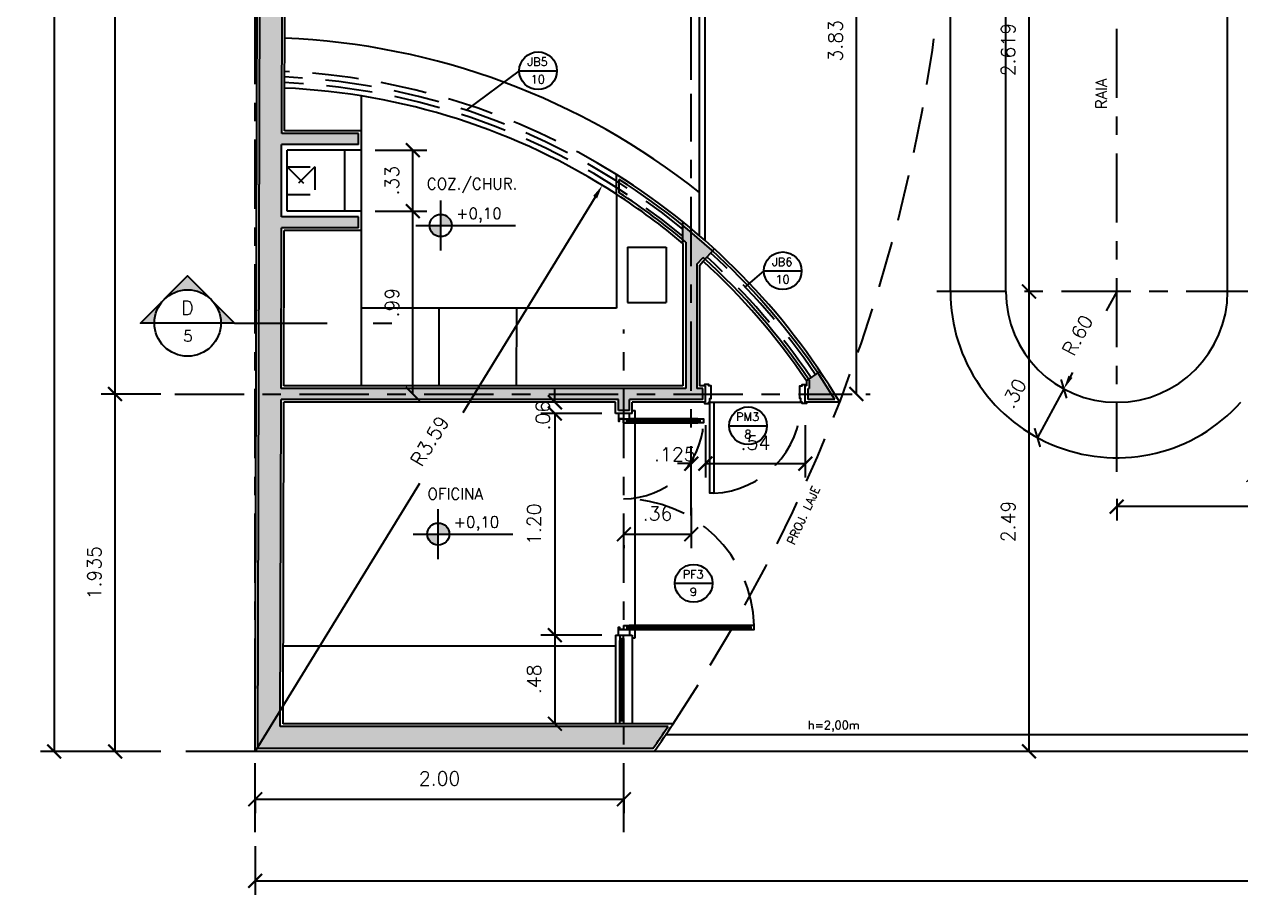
# Model space of a CAD drawing. Header units: millimetres. Extents: x 128 to 761, y 122 to 191.
# Drawn here: x 127.76 to 134.34, y 124.14 to 128.85 of the extents above; entities that cross this region are included whole.
import ezdxf
from ezdxf.enums import TextEntityAlignment as Align

# ---------------------------------------------------------------- set-up
doc = ezdxf.new("R2010")
doc.units = ezdxf.units.MM
for name, pattern in [('CENTER', [0.6, 0.375, -0.075, 0.075, -0.075]), ('DASHDOT', [1, 0.5, -0.25, 0, -0.25]), ('HIDDEN', [0.375, 0.25, -0.125])]:
    doc.linetypes.add(name, pattern=pattern)
for name, color, linetype in [('ALV', 5, 'Continuous'), ('CAIX', 2, 'Continuous'), ('CAIXN', 7, 'Continuous'), ('COTAS', 1, 'Continuous'), ('EIXOS', 141, 'CENTER'), ('LPROJ', 7, 'HIDDEN'), ('LVISTA02', 1, 'Continuous'), ('NOTAS', 2, 'Continuous'), ('REVEST', 2, 'Continuous'), ('SOLID', 8, 'Continuous'), ('TEXT', 3, 'Continuous')]:
    doc.layers.add(name, color=color, linetype=linetype)
doc.styles.add('100-50', font='romans.shx', dxfattribs={"height": 0.125})
doc.styles.add('60-50', font='romans.shx', dxfattribs={"height": 0.075})
doc.styles.add('80-50', font='romans.shx', dxfattribs={"height": 0.1})
doc.dimstyles.new('50', dxfattribs={"dimtxt": 0.1, "dimasz": 2.5, "dimexe": 1.25, "dimexo": 0.625, "dimgap": 0.075, "dimtad": 1, "dimzin": 0, "dimdsep": 46, "dimtxsty": '60-50', "dimcen": 2.5, "dimclrt": 3, "dimadec": 0, "dimazin": 0, "dimtfac": 1, "dimtmove": 0, "dimatfit": 3, "dimfxl": 1, "dimarcsym": 0})

# ---------------------------------------------------------------- blocks, each defined once
blk = doc.blocks.new('*D2')
at = {"layer": 'COTAS', "color": 0, "lineweight": -2}
blk.add_arc((150.1285, 124.9121), 0.5033, 98.54672, 171.45328, dxfattribs=at)
at = {"layer": 'COTAS', "color": 0}
for points in [[(150.0528, 125.4222), (150.0546, 125.3973), (150.1285, 125.4154)], [(149.6433, 124.986), (149.6184, 124.9878), (149.6252, 124.9121)]]:
    blk.add_solid(points, dxfattribs=at)
at = {"layer": 'DEFPOINTS', "color": 0}
for p in [(150.1285, 130.8221), (149.8769, 125.3479), (150.1285, 125.0021), (131.1685, 124.9121), (150.1285, 124.9121)]:
    blk.add_point(p, dxfattribs=at)
at = {"layer": 'COTAS', "color": 3, "insert": (149.6931, 125.3475), "char_height": 0.075, "attachment_point": 5, "rotation": 45, "style": '60-50'}
blk.add_mtext('90.00°', dxfattribs=at)
blk = doc.blocks.new('_ARCHTICK')
at = {"color": 0, "linetype": 'ByBlock', "const_width": 0.15}
blk.add_lwpolyline([(-0.5, -0.5), (0.5, 0.5)], dxfattribs=at)
blk = doc.blocks.new('*D7')
at = {"layer": 'COTAS', "color": 0, "lineweight": -2}
for p, q in [((133.671, 126.2793), (133.671, 126.1624)), ((135.2635, 126.2374), (133.671, 126.2374))]:
    blk.add_line(p, q, dxfattribs=at)
at = {"layer": 'DEFPOINTS', "color": 0}
for p in [(133.671, 126.5293), (135.2635, 126.5293), (133.671, 126.2374)]:
    blk.add_point(p, dxfattribs=at)
at = {"layer": 'COTAS', "color": 0, "lineweight": -2, "xscale": 0.075, "yscale": 0.075, "zscale": 0.075, "rotation": 180}
blk.add_blockref('_ARCHTICK', (133.671, 126.2374), dxfattribs=at)
at = {"layer": 'COTAS', "color": 0, "lineweight": -2, "xscale": 0.075, "yscale": 0.075, "zscale": 0.075}
blk.add_blockref('_ARCHTICK', (135.2635, 126.2374), dxfattribs=at)
at = {"layer": 'COTAS', "color": 3, "insert": (134.4672, 126.3499), "char_height": 0.075, "attachment_point": 5, "style": '60-50'}
blk.add_mtext('1.59', dxfattribs=at)
blk = doc.blocks.new('*D8')
at = {"layer": 'COTAS', "color": 0, "lineweight": -2}
for p, q in [((129.0085, 124.6621), (129.0085, 124.578)), ((129.0085, 124.653), (131.0039, 124.653)), ((131.0039, 124.6621), (131.0039, 124.578))]:
    blk.add_line(p, q, dxfattribs=at)
at = {"layer": 'DEFPOINTS', "color": 0}
for p in [(129.0085, 124.9121), (131.0039, 124.9121), (131.0039, 124.653)]:
    blk.add_point(p, dxfattribs=at)
at = {"layer": 'COTAS', "color": 0, "lineweight": -2, "xscale": 0.075, "yscale": 0.075, "zscale": 0.075, "rotation": 180}
blk.add_blockref('_ARCHTICK', (129.0085, 124.653), dxfattribs=at)
at = {"layer": 'COTAS', "color": 0, "lineweight": -2, "xscale": 0.075, "yscale": 0.075, "zscale": 0.075}
blk.add_blockref('_ARCHTICK', (131.0039, 124.653), dxfattribs=at)
at = {"layer": 'COTAS', "color": 3, "insert": (130.0062, 124.7655), "char_height": 0.075, "attachment_point": 5, "style": '60-50'}
blk.add_mtext('2.00', dxfattribs=at)
blk = doc.blocks.new('*D9')
at = {"layer": 'COTAS', "color": 0, "lineweight": -2}
for p, q in [((131.3683, 126.2316), (131.3683, 126.0129)), ((131.0039, 126.0879), (131.3683, 126.0879)), ((131.0039, 126.0296), (131.0039, 126.0129))]:
    blk.add_line(p, q, dxfattribs=at)
at = {"layer": 'DEFPOINTS', "color": 0}
for p in [(131.3683, 126.4816), (131.0039, 126.2796), (131.3683, 126.0879)]:
    blk.add_point(p, dxfattribs=at)
at = {"layer": 'COTAS', "color": 0, "lineweight": -2, "xscale": 0.075, "yscale": 0.075, "zscale": 0.075, "rotation": 180}
blk.add_blockref('_ARCHTICK', (131.0039, 126.0879), dxfattribs=at)
at = {"layer": 'COTAS', "color": 0, "lineweight": -2, "xscale": 0.075, "yscale": 0.075, "zscale": 0.075}
blk.add_blockref('_ARCHTICK', (131.3683, 126.0879), dxfattribs=at)
at = {"layer": 'COTAS', "color": 3, "insert": (131.1861, 126.2004), "char_height": 0.075, "attachment_point": 5, "style": '60-50'}
blk.add_mtext('.36', dxfattribs=at)
blk = doc.blocks.new('*D10')
at = {"layer": 'COTAS', "color": 0, "lineweight": -2}
for p, q in [((129.0085, 124.3993), (129.0085, 124.1365)), ((150.1285, 124.3993), (150.1285, 124.1365)), ((129.0085, 124.2115), (150.1285, 124.2115))]:
    blk.add_line(p, q, dxfattribs=at)
at = {"layer": 'DEFPOINTS', "color": 0}
for p in [(129.0085, 124.4743), (150.1285, 124.4743), (150.1285, 124.2115)]:
    blk.add_point(p, dxfattribs=at)
at = {"layer": 'COTAS', "color": 0, "lineweight": -2, "xscale": 0.075, "yscale": 0.075, "zscale": 0.075, "rotation": 180}
blk.add_blockref('_ARCHTICK', (129.0085, 124.2115), dxfattribs=at)
at = {"layer": 'COTAS', "color": 0, "lineweight": -2, "xscale": 0.075, "yscale": 0.075, "zscale": 0.075}
blk.add_blockref('_ARCHTICK', (150.1285, 124.2115), dxfattribs=at)
at = {"layer": 'COTAS', "color": 3, "insert": (139.5685, 124.324), "char_height": 0.075, "attachment_point": 5, "style": '60-50'}
blk.add_mtext('21.12', dxfattribs=at)
blk = doc.blocks.new('*D16')
at = {"layer": 'COTAS', "color": 0, "lineweight": -2}
for p, q in [((131.4089, 129.7971), (131.4089, 129.2358)), ((131.3683, 128.5479), (131.3683, 129.3858)), ((131.3683, 129.3108), (131.2933, 129.3108)), ((131.4089, 129.3108), (131.3683, 129.3108)), ((131.4089, 129.3108), (131.4839, 129.3108))]:
    blk.add_line(p, q, dxfattribs=at)
at = {"layer": 'DEFPOINTS', "color": 0}
for p in [(131.4089, 129.8721), (131.3683, 129.3108), (131.3683, 128.4729)]:
    blk.add_point(p, dxfattribs=at)
at = {"layer": 'COTAS', "color": 0, "lineweight": -2, "xscale": 0.075, "yscale": 0.075, "zscale": 0.075}
blk.add_blockref('_ARCHTICK', (131.3683, 129.3108), dxfattribs=at)
at = {"layer": 'COTAS', "color": 0, "lineweight": -2, "xscale": 0.075, "yscale": 0.075, "zscale": 0.075, "rotation": 180}
blk.add_blockref('_ARCHTICK', (131.4089, 129.3108), dxfattribs=at)
at = {"layer": 'COTAS', "color": 3, "insert": (131.3415, 129.3804), "char_height": 0.075, "attachment_point": 5, "style": '60-50'}
blk.add_mtext('7', dxfattribs=at)
blk = doc.blocks.new('*D25')
at = {"layer": 'COTAS', "color": 0, "lineweight": -2}
for p, q in [((128.498, 126.8471), (128.1752, 126.8471)), ((128.2502, 124.9121), (128.2502, 126.8471)), ((128.498, 124.9121), (128.1752, 124.9121))]:
    blk.add_line(p, q, dxfattribs=at)
at = {"layer": 'DEFPOINTS', "color": 0}
for p in [(128.2502, 126.8471), (128.573, 126.8471), (128.573, 124.9121)]:
    blk.add_point(p, dxfattribs=at)
at = {"layer": 'COTAS', "color": 0, "lineweight": -2, "xscale": 0.075, "yscale": 0.075, "zscale": 0.075}
for p, rotation in [((128.2502, 126.8471), 90), ((128.2502, 124.9121), 270)]:
    blk.add_blockref('_ARCHTICK', p, dxfattribs=dict(at, rotation=rotation))
at = {"layer": 'COTAS', "color": 3, "insert": (128.1377, 125.8796), "char_height": 0.075, "attachment_point": 5, "rotation": 90, "style": '60-50'}
blk.add_mtext('1.935', dxfattribs=at)
blk = doc.blocks.new('*D26')
at = {"layer": 'COTAS', "color": 0, "lineweight": -2}
for p, q in [((128.498, 133.8652), (128.1752, 133.8652)), ((128.2502, 126.8471), (128.2502, 133.8652))]:
    blk.add_line(p, q, dxfattribs=at)
at = {"layer": 'DEFPOINTS', "color": 0}
for p in [(128.2502, 133.8652), (128.573, 133.8652), (128.573, 126.8471)]:
    blk.add_point(p, dxfattribs=at)
at = {"layer": 'COTAS', "color": 0, "lineweight": -2, "xscale": 0.075, "yscale": 0.075, "zscale": 0.075}
for p, rotation in [((128.2502, 133.8652), 90), ((128.2502, 126.8471), 270)]:
    blk.add_blockref('_ARCHTICK', p, dxfattribs=dict(at, rotation=rotation))
at = {"layer": 'COTAS', "color": 3, "insert": (128.1377, 130.3562), "char_height": 0.075, "attachment_point": 5, "rotation": 90, "style": '60-50'}
blk.add_mtext('7.02', dxfattribs=at)
blk = doc.blocks.new('*D29')
at = {"layer": 'COTAS', "color": 0, "lineweight": -2}
for p, q in [((128.498, 136.9121), (127.8456, 136.9121)), ((127.9206, 136.9121), (127.9206, 124.9121)), ((128.498, 124.9121), (127.8456, 124.9121))]:
    blk.add_line(p, q, dxfattribs=at)
at = {"layer": 'DEFPOINTS', "color": 0}
for p in [(128.573, 136.9121), (127.9206, 124.9121), (128.573, 124.9121)]:
    blk.add_point(p, dxfattribs=at)
at = {"layer": 'COTAS', "color": 0, "lineweight": -2, "xscale": 0.075, "yscale": 0.075, "zscale": 0.075}
for p, rotation in [((127.9206, 136.9121), 90), ((127.9206, 124.9121), 270)]:
    blk.add_blockref('_ARCHTICK', p, dxfattribs=dict(at, rotation=rotation))
at = {"layer": 'COTAS', "color": 3, "insert": (127.8081, 130.9121), "char_height": 0.075, "attachment_point": 5, "rotation": 90, "style": '60-50'}
blk.add_mtext('12.00', dxfattribs=at)
blk = doc.blocks.new('*D30')
at = {"layer": 'COTAS', "color": 0, "lineweight": -2}
for p, q in [((132.262, 126.8471), (132.262, 130.6721)), ((132.3137, 130.6721), (132.337, 130.6721)), ((132.3137, 126.8471), (132.337, 126.8471))]:
    blk.add_line(p, q, dxfattribs=at)
at = {"layer": 'DEFPOINTS', "color": 0}
for p in [(132.2387, 130.6721), (132.262, 130.6721), (132.2387, 126.8471)]:
    blk.add_point(p, dxfattribs=at)
at = {"layer": 'COTAS', "color": 0, "lineweight": -2, "xscale": 0.075, "yscale": 0.075, "zscale": 0.075}
for p, rotation in [((132.262, 130.6721), 90), ((132.262, 126.8471), 270)]:
    blk.add_blockref('_ARCHTICK', p, dxfattribs=dict(at, rotation=rotation))
at = {"layer": 'COTAS', "color": 3, "insert": (132.1495, 128.7596), "char_height": 0.075, "attachment_point": 5, "rotation": 90, "style": '60-50'}
blk.add_mtext('3.83', dxfattribs=at)
blk = doc.blocks.new('*D52')
at = {"layer": 'COTAS', "color": 0, "lineweight": -2}
blk.add_line((133.1963, 124.9121), (133.1963, 127.4021), dxfattribs=at)
at = {"layer": 'DEFPOINTS', "color": 0}
for p in [(133.1963, 127.4021), (133.1963, 127.4021), (133.1963, 124.9121)]:
    blk.add_point(p, dxfattribs=at)
at = {"layer": 'COTAS', "color": 0, "lineweight": -2, "xscale": 0.075, "yscale": 0.075, "zscale": 0.075}
for p, rotation in [((133.1963, 127.4021), 90), ((133.1963, 124.9121), 270)]:
    blk.add_blockref('_ARCHTICK', p, dxfattribs=dict(at, rotation=rotation))
at = {"layer": 'COTAS', "color": 3, "insert": (133.0838, 126.1571), "char_height": 0.075, "attachment_point": 5, "rotation": 90, "style": '60-50'}
blk.add_mtext('2.49', dxfattribs=at)
blk = doc.blocks.new('*D53')
at = {"layer": 'COTAS', "color": 0, "lineweight": -2}
blk.add_line((133.1963, 127.4021), (133.1963, 130.0213), dxfattribs=at)
at = {"layer": 'DEFPOINTS', "color": 0}
for p in [(133.1963, 130.0213), (133.1963, 130.0213), (133.1963, 127.4021)]:
    blk.add_point(p, dxfattribs=at)
at = {"layer": 'COTAS', "color": 0, "lineweight": -2, "xscale": 0.075, "yscale": 0.075, "zscale": 0.075}
for p, rotation in [((133.1963, 130.0213), 90), ((133.1963, 127.4021), 270)]:
    blk.add_blockref('_ARCHTICK', p, dxfattribs=dict(at, rotation=rotation))
at = {"layer": 'COTAS', "color": 3, "insert": (133.0838, 128.7117), "char_height": 0.075, "attachment_point": 5, "rotation": 90, "style": '60-50'}
blk.add_mtext('2.619', dxfattribs=at)
blk = doc.blocks.new('*D59')
at = {"layer": 'COTAS', "color": 0, "lineweight": -2}
for p, q in [((133.671, 127.4021), (133.6139, 127.2968)), ((133.4206, 126.9407), (133.4333, 126.9641))]:
    blk.add_line(p, q, dxfattribs=at)
at = {"layer": 'COTAS', "color": 0}
blk.add_solid([(133.4096, 126.9466), (133.4316, 126.9347), (133.3849, 126.8747)], dxfattribs=at)
at = {"layer": 'DEFPOINTS', "color": 0}
for p in [(133.671, 127.4021), (133.3849, 126.8747)]:
    blk.add_point(p, dxfattribs=at)
at = {"layer": 'COTAS', "color": 3, "insert": (133.4592, 127.1654), "char_height": 0.075, "attachment_point": 5, "rotation": 61.51604, "style": '60-50'}
blk.add_mtext('R.60', dxfattribs=at)
blk = doc.blocks.new('*D60')
at = {"layer": 'COTAS', "color": 0, "lineweight": -2}
blk.add_line((133.3849, 126.8747), (133.2418, 126.611), dxfattribs=at)
at = {"layer": 'DEFPOINTS', "color": 0}
for p in [(133.3849, 126.8747), (133.2418, 126.611), (133.2418, 126.611)]:
    blk.add_point(p, dxfattribs=at)
at = {"layer": 'COTAS', "color": 0, "lineweight": -2, "xscale": 0.075, "yscale": 0.075, "zscale": 0.075}
for p, rotation in [((133.3849, 126.8747), 61.51603627380457), ((133.2418, 126.611), 241.5160362738045)]:
    blk.add_blockref('_ARCHTICK', p, dxfattribs=dict(at, rotation=rotation))
at = {"layer": 'COTAS', "color": 3, "insert": (133.1156, 126.8502), "char_height": 0.075, "attachment_point": 5, "rotation": 61.51604, "style": '60-50'}
blk.add_mtext('.30', dxfattribs=at)
blk = doc.blocks.new('*D61')
at = {"layer": 'COTAS', "color": 0, "lineweight": -2}
for p, q in [((130.8481, 127.9129), (130.1321, 126.7449)), ((129.0085, 124.9121), (129.8988, 126.3643))]:
    blk.add_line(p, q, dxfattribs=at)
at = {"layer": 'COTAS', "color": 0}
blk.add_solid([(130.8375, 127.9195), (130.8588, 127.9064), (130.8873, 127.9769)], dxfattribs=at)
at = {"layer": 'DEFPOINTS', "color": 0}
for p in [(130.8873, 127.9769), (129.0085, 124.9121)]:
    blk.add_point(p, dxfattribs=at)
at = {"layer": 'COTAS', "color": 3, "insert": (129.9531, 126.5928), "char_height": 0.075, "attachment_point": 5, "rotation": 58.49016, "style": '60-50'}
blk.add_mtext('R3.59', dxfattribs=at)
blk = doc.blocks.new('*D85')
at = {"layer": 'COTAS', "color": 0, "lineweight": -2}
for p, q in [((129.6583, 127.8371), (129.9365, 127.8371)), ((129.8615, 126.8471), (129.8615, 127.8371))]:
    blk.add_line(p, q, dxfattribs=at)
at = {"layer": 'DEFPOINTS', "color": 0}
for p in [(129.5833, 127.8371), (129.8615, 127.8371), (129.8615, 126.8471)]:
    blk.add_point(p, dxfattribs=at)
at = {"layer": 'COTAS', "color": 0, "lineweight": -2, "xscale": 0.075, "yscale": 0.075, "zscale": 0.075}
for p, rotation in [((129.8615, 127.8371), 90), ((129.8615, 126.8471), 270)]:
    blk.add_blockref('_ARCHTICK', p, dxfattribs=dict(at, rotation=rotation))
at = {"layer": 'COTAS', "color": 3, "insert": (129.749, 127.3421), "char_height": 0.075, "attachment_point": 5, "rotation": 90, "style": '60-50'}
blk.add_mtext('.99', dxfattribs=at)
blk = doc.blocks.new('*D86')
at = {"layer": 'COTAS', "color": 0, "lineweight": -2}
for p, q in [((129.6583, 128.1671), (129.9365, 128.1671)), ((129.8615, 127.8371), (129.8615, 128.1671))]:
    blk.add_line(p, q, dxfattribs=at)
at = {"layer": 'DEFPOINTS', "color": 0}
for p in [(129.5833, 128.1671), (129.8615, 128.1671), (129.5833, 127.8371)]:
    blk.add_point(p, dxfattribs=at)
at = {"layer": 'COTAS', "color": 0, "lineweight": -2, "xscale": 0.075, "yscale": 0.075, "zscale": 0.075}
for p, rotation in [((129.8615, 128.1671), 90), ((129.8615, 127.8371), 270)]:
    blk.add_blockref('_ARCHTICK', p, dxfattribs=dict(at, rotation=rotation))
at = {"layer": 'COTAS', "color": 3, "insert": (129.749, 128.0021), "char_height": 0.075, "attachment_point": 5, "rotation": 90, "style": '60-50'}
blk.add_mtext('.33', dxfattribs=at)
blk = doc.blocks.new('*D87')
at = {"layer": 'COTAS', "color": 0, "lineweight": -2}
for p, q in [((130.6301, 126.8021), (130.6301, 126.8771)), ((130.8839, 126.7421), (130.5551, 126.7421)), ((130.6301, 126.7421), (130.6301, 126.6671))]:
    blk.add_line(p, q, dxfattribs=at)
at = {"layer": 'DEFPOINTS', "color": 0}
for p in [(130.6301, 126.8021), (130.6301, 126.7421), (130.9589, 126.7421)]:
    blk.add_point(p, dxfattribs=at)
at = {"layer": 'COTAS', "color": 0, "lineweight": -2, "xscale": 0.075, "yscale": 0.075, "zscale": 0.075}
for p, rotation in [((130.6301, 126.8021), 270), ((130.6301, 126.7421), 90)]:
    blk.add_blockref('_ARCHTICK', p, dxfattribs=dict(at, rotation=rotation))
at = {"layer": 'COTAS', "color": 3, "insert": (130.5653, 126.7298), "char_height": 0.075, "attachment_point": 5, "rotation": 90, "style": '60-50'}
blk.add_mtext('.06', dxfattribs=at)
blk = doc.blocks.new('*D88')
at = {"layer": 'COTAS', "color": 0, "lineweight": -2}
for p, q in [((130.6301, 126.7421), (130.6301, 125.5421)), ((130.8839, 125.5421), (130.5551, 125.5421))]:
    blk.add_line(p, q, dxfattribs=at)
at = {"layer": 'DEFPOINTS', "color": 0}
for p in [(130.9589, 126.7421), (130.6301, 125.5421), (130.9589, 125.5421)]:
    blk.add_point(p, dxfattribs=at)
at = {"layer": 'COTAS', "color": 0, "lineweight": -2, "xscale": 0.075, "yscale": 0.075, "zscale": 0.075}
for p, rotation in [((130.6301, 126.7421), 90), ((130.6301, 125.5421), 270)]:
    blk.add_blockref('_ARCHTICK', p, dxfattribs=dict(at, rotation=rotation))
at = {"layer": 'COTAS', "color": 3, "insert": (130.5176, 126.1421), "char_height": 0.075, "attachment_point": 5, "rotation": 90, "style": '60-50'}
blk.add_mtext('1.20', dxfattribs=at)
blk = doc.blocks.new('*D89')
at = {"layer": 'COTAS', "color": 0, "lineweight": -2}
blk.add_line((130.6301, 125.5421), (130.6301, 125.0621), dxfattribs=at)
at = {"layer": 'DEFPOINTS', "color": 0}
for p in [(130.9589, 125.5421), (130.6301, 125.0621), (130.6301, 125.0621)]:
    blk.add_point(p, dxfattribs=at)
at = {"layer": 'COTAS', "color": 0, "lineweight": -2, "xscale": 0.075, "yscale": 0.075, "zscale": 0.075}
for p, rotation in [((130.6301, 125.5421), 90), ((130.6301, 125.0621), 270)]:
    blk.add_blockref('_ARCHTICK', p, dxfattribs=dict(at, rotation=rotation))
at = {"layer": 'COTAS', "color": 3, "insert": (130.5176, 125.3021), "char_height": 0.075, "attachment_point": 5, "rotation": 90, "style": '60-50'}
blk.add_mtext('.48', dxfattribs=at)
blk = doc.blocks.new('*D90')
at = {"layer": 'COTAS', "color": 0, "lineweight": -2}
for p, q in [((131.4453, 126.678), (131.4453, 126.3952)), ((131.3683, 126.4702), (131.2933, 126.4702)), ((131.4453, 126.4702), (131.5203, 126.4702))]:
    blk.add_line(p, q, dxfattribs=at)
at = {"layer": 'DEFPOINTS', "color": 0}
for p in [(131.4453, 126.753), (131.3683, 126.4702), (131.4453, 126.4702)]:
    blk.add_point(p, dxfattribs=at)
at = {"layer": 'COTAS', "color": 0, "lineweight": -2, "xscale": 0.075, "yscale": 0.075, "zscale": 0.075}
blk.add_blockref('_ARCHTICK', (131.3683, 126.4702), dxfattribs=at)
at = {"layer": 'COTAS', "color": 0, "lineweight": -2, "xscale": 0.075, "yscale": 0.075, "zscale": 0.075, "rotation": 180}
blk.add_blockref('_ARCHTICK', (131.4453, 126.4702), dxfattribs=at)
at = {"layer": 'COTAS', "color": 3, "insert": (131.2797, 126.5206), "char_height": 0.075, "attachment_point": 5, "style": '60-50'}
blk.add_mtext('.125', dxfattribs=at)
blk = doc.blocks.new('*D91')
at = {"layer": 'COTAS', "color": 0, "lineweight": -2}
for p, q in [((131.9853, 126.678), (131.9853, 126.3952)), ((131.4453, 126.4702), (131.9853, 126.4702))]:
    blk.add_line(p, q, dxfattribs=at)
at = {"layer": 'DEFPOINTS', "color": 0}
for p in [(131.4453, 126.753), (131.9853, 126.753), (131.9853, 126.4702)]:
    blk.add_point(p, dxfattribs=at)
at = {"layer": 'COTAS', "color": 0, "lineweight": -2, "xscale": 0.075, "yscale": 0.075, "zscale": 0.075, "rotation": 180}
blk.add_blockref('_ARCHTICK', (131.4453, 126.4702), dxfattribs=at)
at = {"layer": 'COTAS', "color": 0, "lineweight": -2, "xscale": 0.075, "yscale": 0.075, "zscale": 0.075}
blk.add_blockref('_ARCHTICK', (131.9853, 126.4702), dxfattribs=at)
at = {"layer": 'COTAS', "color": 3, "insert": (131.7153, 126.5827), "char_height": 0.075, "attachment_point": 5, "style": '60-50'}
blk.add_mtext('.54', dxfattribs=at)

msp = doc.modelspace()

# ---------------------------------------------------------------- hatches: boundary and pattern name
at = {"layer": 'NOTAS'}
h = msp.add_hatch(color=1, dxfattribs=at)
h.paths.add_polyline_path([(130.0124, 127.6993), (130.0124, 127.7593), (129.9524, 127.7593, 0.414214)])
h.paths.add_polyline_path([(130.0124, 127.8193), (130.0124, 127.7593), (130.0724, 127.7593, 0.414214)])
h = msp.add_hatch(color=1, dxfattribs=at)
h.paths.add_polyline_path([(128.7699, 127.3587), (128.6426, 127.486), (128.5153, 127.3587, -0.414214)])
h.paths.add_polyline_path([(128.5153, 127.3587), (128.388, 127.2314), (128.4626, 127.2314, -0.198912)])
h.paths.add_polyline_path([(128.8226, 127.2314), (128.8972, 127.2314), (128.7699, 127.3587, -0.198912)])
h = msp.add_hatch(color=1, dxfattribs=at)
h.paths.add_polyline_path([(129.9989, 126.0286), (129.9989, 126.0886), (129.9389, 126.0886, 0.414214)])
h.paths.add_polyline_path([(129.9989, 126.1486), (129.9989, 126.0886), (130.0589, 126.0886, 0.414214)])
at = {"layer": 'SOLID'}
h = msp.add_hatch(color=256, dxfattribs=at)
h.paths.add_polyline_path([(129.0369, 130.3845), (129.1569, 130.3845), (129.1592, 131.3592), (129.0392, 131.3592)])
h.paths.add_polyline_path([(129.0352, 129.6883), (129.1552, 129.6883), (129.1569, 130.3845), (129.0369, 130.3845)])
h.paths.add_polyline_path([(129.1552, 129.6883), (129.0352, 129.6883), (129.0292, 127.2314), (129.1492, 127.2314), (129.1504, 127.7471), (129.5683, 127.7471), (129.5683, 127.8071), (129.1506, 127.8071), (129.1515, 128.1971), (129.5683, 128.1971), (129.5683, 128.2571), (129.1517, 128.2571)])
h = msp.add_hatch(color=256, dxfattribs=at)
h.paths.add_polyline_path([(129.1492, 127.2314), (129.0292, 127.2314), (129.0235, 124.9271), (131.1607, 124.9271, 0.004067), (131.2426, 125.0471), (129.1438, 125.0471), (129.1482, 126.8171), (130.9739, 126.8171), (130.9739, 126.7571), (131.0339, 126.7571), (131.0339, 126.8171), (131.4303, 126.8171), (131.4303, 126.8771), (131.3983, 126.8771), (131.3983, 127.5494), (131.4326, 127.5869, -0.001039), (131.4437, 127.5768), (131.4842, 127.6211, 0.014469), (131.3233, 127.7598), (131.3233, 127.682, -0.001357), (131.3383, 127.6694), (131.3383, 126.8771), (129.1483, 126.8771)])
h.paths.add_polyline_path([(132.054, 126.9598), (132.0042, 126.9263, -0.000317), (132.0067, 126.9225), (132.0067, 126.8771), (132.0003, 126.8771), (132.0003, 126.8171), (132.1452, 126.8171, 0.011537)])

# ---------------------------------------------------------------- linework, layer by layer
at = {"layer": 'ALV'}
for p, q in [((129.0235, 124.9271), (129.0528, 136.8971)), ((129.1517, 128.2571), (129.1653, 133.8352)), ((129.5683, 128.2571), (129.1517, 128.2571)), ((129.5683, 128.1971), (129.5683, 128.2571)), ((129.1506, 127.8071), (129.1515, 128.1971)), ((129.5683, 128.1971), (129.1515, 128.1971)), ((130.9783, 127.9371), (130.9783, 128.0085)), ((129.5683, 127.8071), (129.1506, 127.8071)), ((129.5683, 127.7471), (129.5683, 127.8071)), ((129.1483, 126.8771), (129.1504, 127.7471)), ((129.5683, 127.7471), (129.1504, 127.7471)), ((131.3383, 127.6694), (131.3383, 126.8771)), ((131.3983, 127.5494), (131.4326, 127.5869)), ((131.3983, 127.5494), (131.3983, 126.8771)), ((132.0067, 126.9225), (132.0067, 126.8771)), ((131.3383, 126.8771), (129.1483, 126.8771)), ((131.4303, 126.8771), (131.3983, 126.8771)), ((131.4303, 126.8171), (131.4303, 126.8771)), ((132.0003, 126.8171), (132.0003, 126.8771)), ((132.0003, 126.8771), (132.0067, 126.8771)), ((129.1438, 125.0471), (129.1482, 126.8171)), ((130.9739, 126.8171), (129.1482, 126.8171)), ((130.9739, 126.7571), (130.9739, 126.8171)), ((131.4303, 126.8171), (131.0339, 126.8171)), ((131.0339, 126.7571), (131.0339, 126.8171)), ((132.1452, 126.8171), (132.0003, 126.8171)), ((131.0339, 126.7571), (130.9739, 126.7571)), ((131.2426, 125.0471), (129.1438, 125.0471)), ((131.1607, 124.9271), (129.0235, 124.9271))]:
    msp.add_line(p, q, dxfattribs=at)
for centre, radius, start, end in [((129.0085, 124.9121), 3.6698, 31.27166, 57.53647), ((129.0085, 124.9121), 3.6098, 49.80345, 56.92856), ((129.0085, 124.9121), 3.6098, 33.84288, 47.81516), ((123.8249, 130.0213), 8.9311, 325.22246, 326.15449)]:
    msp.add_arc(centre, radius, start, end, dxfattribs=at)
at = {"layer": 'CAIX'}
for p, q in [((131.0024, 126.7121), (130.9814, 126.7121)), ((131.0024, 126.6911), (131.0024, 126.7121)), ((131.0024, 126.6911), (131.0324, 126.6911)), ((131.0204, 126.6971), (131.0204, 126.7061)), ((131.0204, 126.7061), (131.0324, 126.7061)), ((131.0324, 126.6971), (131.0204, 126.6971)), ((131.0324, 126.7061), (131.0324, 126.7121)), ((131.0324, 126.7061), (131.4044, 126.7061)), ((131.0324, 126.6971), (131.4044, 126.6971)), ((131.0324, 126.6911), (131.0324, 126.6971)), ((130.9739, 125.5421), (131.0339, 125.5421)), ((131.0024, 125.5721), (130.9814, 125.5721)), ((130.9814, 125.5421), (130.9814, 125.5121)), ((131.0024, 125.5931), (131.0324, 125.5931)), ((131.0024, 125.5931), (131.0024, 125.5721)), ((131.0024, 125.5121), (131.0024, 125.5421)), ((131.0324, 125.5871), (131.0204, 125.5871)), ((131.0204, 125.5871), (131.0204, 125.5781)), ((131.0204, 125.5781), (131.0324, 125.5781)), ((131.0324, 125.5931), (131.0324, 125.5871)), ((131.0324, 125.5871), (131.6795, 125.5871)), ((131.0324, 125.5781), (131.6795, 125.5781)), ((131.0324, 125.5781), (131.0324, 125.5721)), ((130.9814, 125.5121), (130.9874, 125.5121)), ((130.9874, 125.5121), (130.9874, 125.5241)), ((130.9874, 125.5241), (130.9964, 125.5241)), ((130.9874, 125.5121), (130.9874, 125.0921)), ((130.9964, 125.5241), (130.9964, 125.5121)), ((130.9964, 125.5121), (130.9964, 125.0921)), ((130.9964, 125.5121), (131.0024, 125.5121))]:
    msp.add_line(p, q, dxfattribs=at)
at = {"layer": 'CAIX', "linetype": 'HIDDEN'}
for points in [[(131.3233, 127.7404, 0.162079), (129.1662, 128.5635)], [(132.0415, 126.9514, 0.05968), (131.474, 127.6101)]]:
    msp.add_lwpolyline(points, format="xyb", dxfattribs=at)
at = {"layer": 'CAIX'}
for points in [[(131.4393, 126.8021), (131.4393, 126.7961), (131.4633, 126.7961), (131.4633, 126.8021), (131.4693, 126.8021), (131.4693, 126.8231), (131.4753, 126.8231), (131.4753, 126.8921), (131.4633, 126.8921), (131.4633, 126.8981), (131.4393, 126.8981), (131.4393, 126.8921)], [(131.9917, 126.8021), (131.9917, 126.7961), (131.9677, 126.7961), (131.9677, 126.8021), (131.9617, 126.8021), (131.9617, 126.8231), (131.9557, 126.8231), (131.9557, 126.8921), (131.9677, 126.8921), (131.9677, 126.8981), (131.9917, 126.8981), (131.9917, 126.8921)], [(131.4693, 126.8021), (131.4903, 126.8021), (131.4903, 126.3101), (131.4693, 126.3101), (131.4693, 126.8021)], [(130.9739, 126.7421), (130.9739, 126.7001), (130.9799, 126.7001), (130.9799, 126.7121), (131.0339, 126.7121), (131.0339, 126.7421)], [(130.9739, 125.5421), (130.9739, 125.5841), (130.9799, 125.5841), (130.9799, 125.5721), (131.0339, 125.5721), (131.0339, 125.5421)]]:
    msp.add_lwpolyline(points, dxfattribs=at)
for points in [[(131.4164, 126.7061), (131.4044, 126.7061), (131.4044, 126.7121), (131.4344, 126.7121), (131.4344, 126.6911), (131.4044, 126.6911), (131.4044, 126.6971), (131.4164, 126.6971)], [(131.6915, 125.5781), (131.6795, 125.5781), (131.6795, 125.5721), (131.7095, 125.5721), (131.7095, 125.5931), (131.6795, 125.5931), (131.6795, 125.5871), (131.6915, 125.5871)], [(130.9964, 125.0801), (130.9964, 125.0921), (131.0024, 125.0921), (131.0024, 125.0621), (130.9814, 125.0621), (130.9814, 125.0921), (130.9874, 125.0921), (130.9874, 125.0801)]]:
    msp.add_lwpolyline(points, close=True, dxfattribs=at)
at = {"layer": 'CAIX', "linetype": 'HIDDEN'}
for start, end in [(50.31229, 87.527), (33.91555, 47.57708)]:
    msp.add_arc((129.0085, 124.9121), 3.6248, start, end, dxfattribs=at)
at = {"layer": 'CAIX', "color": 8, "linetype": 'HIDDEN'}
for centre, radius, start, end in [((131.4693, 126.8021), 0.4924, 272.44408, 359.99997), ((131.0024, 126.7121), 0.4325, 270, 357.21698), ((131.0024, 125.5721), 0.7075, 1.70093, 90)]:
    msp.add_arc(centre, radius, start, end, dxfattribs=at)
at = {"layer": 'CAIXN', "color": 8, "ltscale": 0.5}
for p, q in [((130.4372, 128.5972), (130.1499, 128.3841)), ((130.4372, 128.5972), (130.6412, 128.5972)), ((131.7616, 127.514), (131.6602, 127.4273)), ((131.7616, 127.514), (131.9656, 127.514)), ((131.5741, 126.6753), (131.7781, 126.6753)), ((131.2793, 125.8222), (131.4833, 125.8222))]:
    msp.add_line(p, q, dxfattribs=at)
for centre in [(130.5392, 128.5972), (131.8636, 127.514), (131.6761, 126.6753), (131.3813, 125.8222)]:
    msp.add_circle(centre, 0.102, dxfattribs=at)
at = {"layer": 'EIXOS'}
for p, q in [((129.0085, 124.4743), (129.0085, 137.211)), ((133.671, 126.425), (133.671, 130.9206)), ((131.3683, 126.19), (131.3683, 128.4729)), ((134.422, 127.4021), (132.6222, 127.4021)), ((131.0039, 124.4743), (131.0039, 127.1963)), ((128.573, 126.8471), (132.2387, 126.8471)), ((129.0085, 124.9121), (128.573, 124.9121))]:
    msp.add_line(p, q, dxfattribs=at)
at = {"layer": 'LPROJ', "ltscale": 0.5}
for p, q in [((129.3309, 128.0771), (129.1809, 127.9271)), ((129.1809, 128.0771), (129.3309, 128.0771)), ((129.181, 128.0771), (129.3309, 127.9271)), ((129.3309, 128.0771), (129.3309, 127.9271)), ((129.1809, 127.9271), (129.3309, 127.9271))]:
    msp.add_line(p, q, dxfattribs=at)
at = {"layer": 'LPROJ'}
for p, q in [((131.3233, 127.6625), (131.3233, 127.7791)), ((131.4336, 127.5658), (131.4943, 127.6322)), ((131.9917, 126.9179), (132.0664, 126.9681))]:
    msp.add_line(p, q, dxfattribs=at)
for centre, radius, start, end in [((123.8249, 130.0213), 8.9461, 326.33439, 0), ((129.0085, 124.9121), 3.6848, 57.96029, 87.527)]:
    msp.add_arc(centre, radius, start, end, dxfattribs=at)
at = {"layer": 'LVISTA02', "color": 2}
for p, q in [((134.271, 127.4021), (134.271, 133.2046)), ((133.071, 127.4021), (133.071, 130.0213)), ((150.1285, 125.0021), (131.2303, 125.0021)), ((150.1285, 124.9121), (131.1685, 124.9121))]:
    msp.add_line(p, q, dxfattribs=at)
at = {"layer": 'LVISTA02'}
for p, q in [((132.771, 127.4021), (132.771, 130.0213)), ((131.4133, 127.704), (131.4133, 129.204)), ((131.4433, 127.6779), (131.4433, 129.204)), ((129.5833, 128.2721), (129.5833, 128.4607)), ((129.4933, 127.8371), (129.4933, 128.1671)), ((129.5833, 127.8371), (129.5833, 128.1671)), ((130.9633, 127.929), (130.9633, 127.3121)), ((129.5833, 126.8921), (129.5833, 127.7321)), ((131.0233, 127.6421), (131.0233, 127.3421)), ((131.0233, 127.6421), (131.2333, 127.6421)), ((131.2333, 127.6421), (131.2333, 127.3421)), ((131.0233, 127.3421), (131.2333, 127.3421)), ((130.9633, 127.3121), (129.5844, 127.3121)), ((130.0033, 126.8911), (130.0044, 127.3121)), ((130.4233, 126.8901), (130.4244, 127.3121)), ((131.4903, 126.8021), (131.9617, 126.8021)), ((131.0489, 126.7571), (131.0639, 126.7571)), ((131.0639, 126.7121), (131.0639, 126.7571)), ((131.4044, 126.7121), (131.0324, 126.7121)), ((131.0324, 126.6911), (131.4044, 126.6911)), ((131.0639, 125.5931), (131.0639, 126.6911)), ((130.9589, 125.5421), (130.9739, 125.5421)), ((130.9589, 125.5421), (130.9589, 125.0621)), ((131.6795, 125.5931), (131.0324, 125.5931)), ((131.0324, 125.5721), (131.6795, 125.5721)), ((131.0339, 125.5421), (131.0489, 125.5421)), ((131.0489, 125.5421), (131.0489, 125.0621)), ((131.0639, 125.5271), (131.0639, 125.5721)), ((130.9589, 125.4821), (129.1589, 125.4821)), ((130.9814, 125.0921), (130.9814, 125.5121)), ((131.0024, 125.5121), (131.0024, 125.0921)), ((131.0489, 125.5271), (131.0639, 125.5271))]:
    msp.add_line(p, q, dxfattribs=at)
for centre, radius, start, end in [((129.0085, 124.9121), 3.8648, 51.52058, 87.63571), ((129.0085, 124.9121), 3.5948, 57.05808, 87.46855), ((133.671, 127.4021), 0.9, 180, 318.18969)]:
    msp.add_arc(centre, radius, start, end, dxfattribs=at)
at = {"layer": 'LVISTA02', "color": 2}
msp.add_arc((133.671, 127.4021), 0.6, 180, 0, dxfattribs=at)
at = {"layer": 'NOTAS', "color": 1}
for p, q in [((130.0124, 127.6243), (130.0124, 127.8943)), ((129.8774, 127.7593), (130.4171, 127.7593)), ((129.9989, 125.9536), (129.9989, 126.2236)), ((129.8639, 126.0886), (130.4036, 126.0886))]:
    msp.add_line(p, q, dxfattribs=at)
at = {"layer": 'NOTAS', "color": 5, "linetype": 'DASHDOT'}
msp.add_line((128.8972, 127.2314), (129.8683, 127.2314), dxfattribs=at)
at = {"layer": 'NOTAS', "color": 1, "ltscale": 0.5}
msp.add_lwpolyline([(128.8972, 127.2314), (128.388, 127.2314), (128.6426, 127.486)], close=True, dxfattribs=at)
at = {"layer": 'NOTAS', "color": 2, "ltscale": 0.5}
for centre, radius in [((130.0124, 127.7593), 0.06), ((128.6426, 127.2314), 0.18), ((129.9989, 126.0886), 0.06)]:
    msp.add_circle(centre, radius, dxfattribs=at)
at = {"layer": 'REVEST'}
for p, q in [((129.0085, 124.9121), (129.0378, 136.9121)), ((129.1667, 128.2721), (129.1803, 133.8202)), ((129.5833, 128.2721), (129.1667, 128.2721)), ((129.5833, 128.1671), (129.5833, 128.2721)), ((129.1806, 127.8371), (129.1814, 128.1671)), ((129.5833, 128.1671), (129.1814, 128.1671)), ((130.9633, 127.929), (130.9633, 128.0357)), ((129.5833, 127.8371), (129.1806, 127.8371)), ((129.5833, 127.7321), (129.5833, 127.8371)), ((129.1633, 126.8921), (129.1654, 127.7321)), ((129.5833, 127.7321), (129.1654, 127.7321)), ((131.3233, 127.6625), (131.3233, 126.8921)), ((131.4133, 127.5436), (131.4336, 127.5658)), ((131.4133, 127.5436), (131.4133, 126.8921)), ((131.3233, 126.8921), (129.1633, 126.8921)), ((131.4453, 126.8921), (131.4133, 126.8921)), ((131.4453, 126.8021), (131.4453, 126.8921)), ((131.9853, 126.8021), (131.9853, 126.8921)), ((131.9917, 126.8921), (131.9853, 126.8921)), ((131.9917, 126.9179), (131.9917, 126.8981)), ((129.1589, 125.0621), (129.1631, 126.8021)), ((130.9589, 126.8021), (129.1631, 126.8021)), ((130.9589, 126.7421), (130.9589, 126.8021)), ((131.4453, 126.8021), (131.0489, 126.8021)), ((131.0489, 126.7421), (131.0489, 126.8021)), ((132.1717, 126.8021), (131.9853, 126.8021)), ((131.0489, 126.7421), (130.9589, 126.7421)), ((131.2706, 125.0621), (129.1589, 125.0621)), ((131.1685, 124.9121), (129.0085, 124.9121))]:
    msp.add_line(p, q, dxfattribs=at)
for centre, radius, start, end in [((129.0085, 124.9121), 3.6848, 30.85803, 57.96029), ((129.0085, 124.9121), 3.5948, 49.91434, 57.05808), ((129.0085, 124.9121), 3.5948, 33.91555, 47.57708), ((123.8249, 130.0213), 8.9461, 325.1722, 326.33439)]:
    msp.add_arc(centre, radius, start, end, dxfattribs=at)

# ---------------------------------------------------------------- texts
at = {"layer": 'CAIXN', "color": 2, "ltscale": 0.5, "char_height": 0.045, "attachment_point": 5, "style": '60-50'}
for s, insert in [('JB5', (130.5365, 128.6457)), ('10', (130.5381, 128.5511)), ('JB6', (131.8609, 127.5625)), ('10', (131.8625, 127.4679)), ('PM3', (131.6733, 126.7238)), ('8', (131.675, 126.6292)), ('PF3', (131.3785, 125.8707)), ('9', (131.3802, 125.7761))]:
    msp.add_mtext(s, dxfattribs=dict(at, insert=insert))
at = {"layer": 'NOTAS', "color": 3, "style": '80-50'}
for p in [(130.0959, 127.7948), (130.0824, 126.1241)]:
    msp.add_text('+0,10', height=0.06, dxfattribs=at).set_placement(p)
at = {"layer": 'NOTAS', "color": 5, "ltscale": 0.5, "style": '100-50'}
msp.add_text('D', height=0.075, dxfattribs=at).set_placement((128.6074, 127.2762))
at = {"layer": 'NOTAS', "color": 2, "ltscale": 0.5, "style": '100-50'}
msp.add_text('5', height=0.06, dxfattribs=at).set_placement((128.6446, 127.1307), align=Align.CENTER)
at = {"layer": 'NOTAS', "color": 1, "style": '60-50'}
msp.add_text('PROJ. LAJE', height=0.045, rotation=65.22786, dxfattribs=at).set_placement((131.9251, 126.0277))
msp.add_text('h=2,00m', height=0.045, dxfattribs=at).set_placement((131.9992, 125.0322))
at = {"layer": 'TEXT', "style": '80-50'}
msp.add_text('RAIA', height=0.06, rotation=90, dxfattribs=at).set_placement((133.6176, 128.3891))
for s, p in [('COZ./CHUR.', (129.9368, 127.9551)), ('OFICINA', (129.9408, 126.2765))]:
    msp.add_text(s, height=0.06, dxfattribs=at).set_placement(p)

# ---------------------------------------------------------------- dimensions: what is measured, and where the dimension line sits
at = {"layer": 'COTAS'}
for base, p1, p2, override, picture, middle in [((127.9206, 124.9121), (128.573, 136.9121), (128.573, 124.9121), {"dimasz": 0.075, "dimexe": 0.075, "dimexo": 0.075, "dimzin": 4, "dimblk1": 'ARCHTICK', "dimblk2": 'ARCHTICK', "dimsah": 1, "dimtmove": 2}, '*D29', (127.8081, 130.9121)), ((128.2502, 133.8652), (128.573, 126.8471), (128.573, 133.8652), {"dimasz": 0.075, "dimexe": 0.075, "dimexo": 0.075, "dimzin": 4, "dimblk1": 'ARCHTICK', "dimblk2": 'ARCHTICK', "dimsah": 1, "dimse1": 1, "dimtmove": 2}, '*D26', (128.1377, 130.3562)), ((132.2619973505, 130.672104253), (132.2387280491, 126.847104253), (132.2387280491, 130.672104253), {"dimasz": 0.075, "dimexe": 0.075, "dimexo": 0.075, "dimzin": 4, "dimblk1": 'ARCHTICK', "dimblk2": 'ARCHTICK', "dimsah": 1, "dimtmove": 2}, '*D30', (132.1494973505, 128.759604253)), ((133.1963, 130.0213), (133.1963, 127.4021), (133.1963, 130.0213), {"dimasz": 0.075, "dimexe": 0.075, "dimexo": 0.075, "dimdec": 3, "dimzin": 4, "dimblk1": 'ARCHTICK', "dimblk2": 'ARCHTICK', "dimsah": 1, "dimse1": 1, "dimtmove": 2}, '*D53', (133.0838, 128.7117)), ((129.8615, 128.1671), (129.5833, 127.8371), (129.5833, 128.1671), {"dimasz": 0.075, "dimexe": 0.075, "dimexo": 0.075, "dimzin": 4, "dimblk1": 'ARCHTICK', "dimblk2": 'ARCHTICK', "dimsah": 1, "dimse1": 1, "dimtofl": 0, "dimtmove": 2}, '*D86', (129.749, 128.0021)), ((129.8615, 127.8371), (129.8615, 126.8471), (129.5833, 127.8371), {"dimasz": 0.075, "dimexe": 0.075, "dimexo": 0.075, "dimzin": 4, "dimblk1": 'ARCHTICK', "dimblk2": 'ARCHTICK', "dimsah": 1, "dimtofl": 0, "dimtmove": 2}, '*D85', (129.749, 127.3421)), ((133.1963, 127.4021), (133.1963, 124.9121), (133.1963, 127.4021), {"dimasz": 0.075, "dimexe": 0.075, "dimexo": 0.075, "dimzin": 4, "dimblk1": 'ARCHTICK', "dimblk2": 'ARCHTICK', "dimsah": 1, "dimtmove": 2}, '*D52', (133.0838, 126.1571)), ((128.2502, 126.8471), (128.573, 124.9121), (128.573, 126.8471), {"dimasz": 0.075, "dimexe": 0.075, "dimexo": 0.075, "dimdec": 3, "dimzin": 4, "dimblk1": 'ARCHTICK', "dimblk2": 'ARCHTICK', "dimsah": 1, "dimtmove": 2}, '*D25', (128.1377, 125.8796)), ((130.6301, 125.5421), (130.9589, 126.7421), (130.9589, 125.5421), {"dimasz": 0.075, "dimexe": 0.075, "dimexo": 0.075, "dimzin": 4, "dimblk1": 'ARCHTICK', "dimblk2": 'ARCHTICK', "dimsah": 1, "dimse1": 1, "dimtofl": 0, "dimtmove": 2}, '*D88', (130.5176, 126.1421)), ((130.6301, 125.0621), (130.9589, 125.5421), (130.6301, 125.0621), {"dimasz": 0.075, "dimexe": 0.075, "dimexo": 0.075, "dimzin": 4, "dimblk1": 'ARCHTICK', "dimblk2": 'ARCHTICK', "dimsah": 1, "dimse1": 1, "dimtofl": 0, "dimtmove": 2}, '*D89', (130.5176, 125.3021))]:
    dim = msp.add_linear_dim(base=base, p1=p1, p2=p2, angle=90, dimstyle='50', override=override, dxfattribs=at)
    dim.commit()
    dim.dimension.update_dxf_attribs({"geometry": picture, "text_midpoint": middle})
dim = msp.add_angular_dim_2l(base=(149.8769, 125.3479), line1=((150.1285, 125.0021), (150.1285, 130.8221)), line2=((150.1285, 124.9121), (131.1685, 124.9121)), dimstyle='50', override={"dimasz": 0.075, "dimexe": 0.075, "dimexo": 0.25, "dimzin": 4, "dimadec": 2, "dimazin": 1, "dimtmove": 2}, dxfattribs=at)
dim.commit()
dim.dimension.update_dxf_attribs({"geometry": '*D2', "text_midpoint": (149.6931, 125.3475)})
for base, p1, p2, text, override, picture, middle in [((131.3683, 129.3108), (131.4089, 129.8721), (131.3683, 128.4729), '7', {"dimasz": 0.075, "dimexe": 0.075, "dimexo": 0.075, "dimzin": 4, "dimblk1": 'ARCHTICK', "dimblk2": 'ARCHTICK', "dimsah": 1, "dimtmove": 2}, '*D16', (131.3415, 129.3804)), ((131.4453, 126.4702), (131.3683, 126.4702), (131.4453, 126.753), '.125', {"dimasz": 0.075, "dimexe": 0.075, "dimexo": 0.075, "dimzin": 4, "dimblk1": 'ARCHTICK', "dimblk2": 'ARCHTICK', "dimsah": 1, "dimtofl": 0, "dimtmove": 2}, '*D90', (131.2797, 126.5206))]:
    dim = msp.add_linear_dim(base=base, p1=p1, p2=p2, text=text, dimstyle='50', override=override, dxfattribs=at)
    dim.commit()
    dim.dimension.update_dxf_attribs({"geometry": picture, "text_midpoint": middle, "dimtype": 160})
for center, mpoint, picture, middle in [((129.0085, 124.9121), (130.8873, 127.9769), '*D61', (129.9531, 126.5928)), ((133.671, 127.4021), (133.3849, 126.8747), '*D59', (133.4592, 127.1654))]:
    dim = msp.add_radius_dim(center=center, mpoint=mpoint, dimstyle='50', override={"dimasz": 0.075, "dimexe": 0.075, "dimexo": 0.075, "dimzin": 4, "dimse1": 1, "dimtmove": 2}, dxfattribs=at)
    dim.commit()
    dim.dimension.update_dxf_attribs({"geometry": picture, "text_midpoint": middle, "dimtype": 164})
dim = msp.add_aligned_dim(p1=(133.3849, 126.8747), p2=(133.2418, 126.611), distance=0, dimstyle='50', override={"dimasz": 0.075, "dimexe": 0.075, "dimexo": 0.075, "dimzin": 4, "dimblk1": 'ARCHTICK', "dimblk2": 'ARCHTICK', "dimsah": 1, "dimse1": 1, "dimtmove": 2}, dxfattribs=at)
dim.commit()
dim.dimension.update_dxf_attribs({"geometry": '*D60', "text_midpoint": (133.1156, 126.8502)})
dim = msp.add_linear_dim(base=(130.6301, 126.7421), p1=(130.6301, 126.8021), p2=(130.9589, 126.7421), angle=90, dimstyle='50', override={"dimasz": 0.075, "dimexe": 0.075, "dimexo": 0.075, "dimzin": 4, "dimblk1": 'ARCHTICK', "dimblk2": 'ARCHTICK', "dimsah": 1, "dimtofl": 0, "dimtmove": 2}, dxfattribs=at)
dim.commit()
dim.dimension.update_dxf_attribs({"geometry": '*D87', "text_midpoint": (130.5653, 126.7298), "dimtype": 160})
for base, p1, p2, override, picture, middle in [((131.9853, 126.4702), (131.4453, 126.753), (131.9853, 126.753), {"dimasz": 0.075, "dimexe": 0.075, "dimexo": 0.075, "dimzin": 4, "dimblk1": 'ARCHTICK', "dimblk2": 'ARCHTICK', "dimsah": 1, "dimse1": 1, "dimtofl": 0, "dimtmove": 2}, '*D91', (131.7153, 126.5827)), ((133.671, 126.2374), (135.2635, 126.5293), (133.671, 126.5293), {"dimasz": 0.075, "dimexe": 0.075, "dimexo": 0.25, "dimzin": 4, "dimblk1": 'ARCHTICK', "dimblk2": 'ARCHTICK', "dimsah": 1, "dimse1": 1, "dimtmove": 2}, '*D7', (134.4672, 126.3499)), ((131.3683, 126.0879), (131.0039, 126.2796), (131.3683, 126.4816), {"dimasz": 0.075, "dimexe": 0.075, "dimexo": 0.25, "dimzin": 4, "dimblk1": 'ARCHTICK', "dimblk2": 'ARCHTICK', "dimsah": 1, "dimtmove": 2}, '*D9', (131.1861, 126.2004)), ((131.0039, 124.653), (129.0085, 124.9121), (131.0039, 124.9121), {"dimasz": 0.075, "dimexe": 0.075, "dimexo": 0.25, "dimzin": 4, "dimblk1": 'ARCHTICK', "dimblk2": 'ARCHTICK', "dimsah": 1, "dimtmove": 2}, '*D8', (130.0062, 124.7655)), ((150.1285, 124.2115), (129.0085, 124.4743), (150.1285, 124.4743), {"dimasz": 0.075, "dimexe": 0.075, "dimexo": 0.075, "dimzin": 4, "dimblk1": 'ARCHTICK', "dimblk2": 'ARCHTICK', "dimsah": 1, "dimtmove": 2}, '*D10', (139.5685, 124.324))]:
    dim = msp.add_linear_dim(base=base, p1=p1, p2=p2, dimstyle='50', override=override, dxfattribs=at)
    dim.commit()
    dim.dimension.update_dxf_attribs({"geometry": picture, "text_midpoint": middle})

doc.saveas('drawing.dxf')
